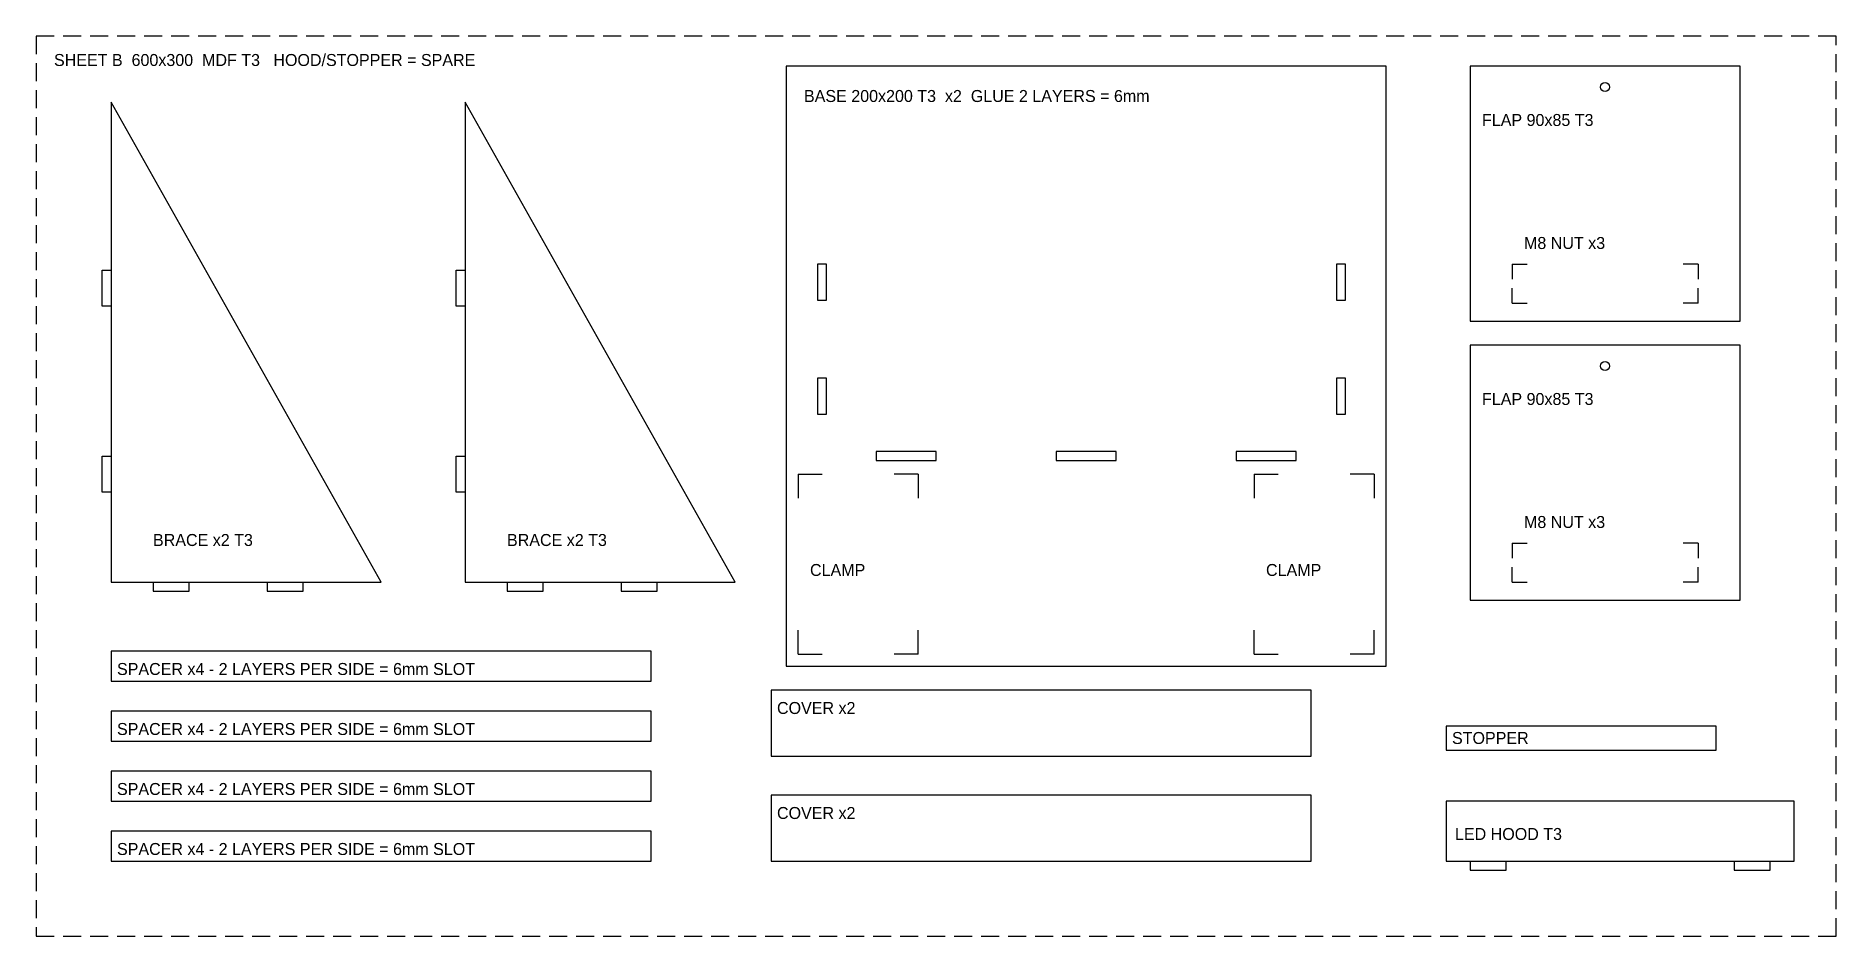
# Model space of a CAD drawing. Header units: millimetres. Extents: x 0 to 600, y 0 to 300.
import ezdxf

# ---------------------------------------------------------------- set-up
doc = ezdxf.new("R2010")
doc.units = ezdxf.units.MM
doc.linetypes.add('DASHED', pattern=[9, 6, -3])
for name, color, linetype in [('CUT', 1, 'CONTINUOUS'), ('ENGRAVE', 5, 'CONTINUOUS'), ('LABEL', 3, 'CONTINUOUS'), ('SHEET', 2, 'DASHED')]:
    doc.layers.add(name, color=color, linetype=linetype)

msp = doc.modelspace()

# ---------------------------------------------------------------- linework, layer by layer
at = {"layer": 'CUT'}
for p, q in [((450, 290), (250, 290)), ((250, 290), (250, 90)), ((450, 90), (450, 290)), ((568, 290), (478, 290)), ((478, 290), (478, 205)), ((568, 205), (568, 290)), ((115, 118), (25, 278)), ((25, 278), (25, 118)), ((233, 118), (143, 278)), ((143, 278), (143, 118)), ((22, 210), (22, 222)), ((22, 222), (25, 222)), ((140, 210), (140, 222)), ((140, 222), (143, 222)), ((263.5, 224), (260.5, 224)), ((260.5, 224), (260.5, 212)), ((263.5, 212), (263.5, 224)), ((436.5, 224), (433.5, 224)), ((433.5, 224), (433.5, 212)), ((436.5, 212), (436.5, 224)), ((25, 210), (22, 210)), ((143, 210), (140, 210)), ((260.5, 212), (263.5, 212)), ((433.5, 212), (436.5, 212)), ((478, 205), (568, 205)), ((568, 197), (478, 197)), ((478, 197), (478, 112)), ((568, 112), (568, 197)), ((263.5, 186), (260.5, 186)), ((260.5, 186), (260.5, 174)), ((263.5, 174), (263.5, 186)), ((436.5, 186), (433.5, 186)), ((433.5, 186), (433.5, 174)), ((436.5, 174), (436.5, 186)), ((260.5, 174), (263.5, 174)), ((433.5, 174), (436.5, 174)), ((22, 148), (22, 160)), ((22, 160), (25, 160)), ((140, 148), (140, 160)), ((140, 160), (143, 160)), ((300, 161.5), (280, 161.5)), ((280, 161.5), (280, 158.5)), ((280, 158.5), (300, 158.5)), ((300, 158.5), (300, 161.5)), ((360, 161.5), (340, 161.5)), ((340, 161.5), (340, 158.5)), ((340, 158.5), (360, 158.5)), ((360, 158.5), (360, 161.5)), ((420, 161.5), (400, 161.5)), ((400, 161.5), (400, 158.5)), ((400, 158.5), (420, 158.5)), ((420, 158.5), (420, 161.5)), ((25, 148), (22, 148)), ((143, 148), (140, 148)), ((25, 118), (115, 118)), ((39, 118), (39, 115)), ((39, 115), (51, 115)), ((51, 115), (51, 118)), ((77, 118), (77, 115)), ((77, 115), (89, 115)), ((89, 115), (89, 118)), ((143, 118), (233, 118)), ((157, 118), (157, 115)), ((157, 115), (169, 115)), ((169, 115), (169, 118)), ((195, 118), (195, 115)), ((195, 115), (207, 115)), ((207, 115), (207, 118)), ((478, 112), (568, 112)), ((205, 95), (25, 95)), ((25, 95), (25, 85)), ((205, 85), (205, 95)), ((250, 90), (450, 90)), ((25, 85), (205, 85)), ((425, 82), (245, 82)), ((245, 82), (245, 60)), ((425, 60), (425, 82)), ((205, 75), (25, 75)), ((25, 75), (25, 65)), ((205, 65), (205, 75)), ((560, 70), (470, 70)), ((470, 70), (470, 62)), ((560, 62), (560, 70)), ((25, 65), (205, 65)), ((245, 60), (425, 60)), ((470, 62), (560, 62)), ((205, 55), (25, 55)), ((25, 55), (25, 45)), ((205, 45), (205, 55)), ((25, 45), (205, 45)), ((425, 47), (245, 47)), ((245, 47), (245, 25)), ((425, 25), (425, 47)), ((586, 45), (470, 45)), ((470, 45), (470, 25)), ((586, 25), (586, 45)), ((205, 35), (25, 35)), ((25, 35), (25, 25)), ((205, 25), (205, 35)), ((25, 25), (205, 25)), ((245, 25), (425, 25)), ((470, 25), (586, 25)), ((478, 25), (478, 22)), ((490, 22), (490, 25)), ((566, 25), (566, 22)), ((578, 22), (578, 25)), ((478, 22), (490, 22)), ((566, 22), (578, 22))]:
    msp.add_line(p, q, dxfattribs=at)
for centre in [(523, 283), (523, 190)]:
    msp.add_circle(centre, 1.5, dxfattribs=at)
at = {"layer": 'ENGRAVE'}
for p, q in [((492, 224), (497, 224)), ((492, 224), (492, 219)), ((554, 224), (549, 224)), ((554, 224), (554, 219)), ((492, 211), (492, 216)), ((554, 211), (554, 216)), ((492, 211), (497, 211)), ((554, 211), (549, 211)), ((254, 154), (262, 154)), ((254, 154), (254, 146)), ((294, 154), (286, 154)), ((294, 154), (294, 146)), ((406, 154), (414, 154)), ((406, 154), (406, 146)), ((446, 154), (438, 154)), ((446, 154), (446, 146)), ((492, 131), (497, 131)), ((492, 131), (492, 126)), ((554, 131), (549, 131)), ((554, 131), (554, 126)), ((492, 118), (492, 123)), ((554, 118), (554, 123)), ((492, 118), (497, 118)), ((554, 118), (549, 118)), ((254, 94), (254, 102)), ((294, 94), (294, 102)), ((406, 94), (406, 102)), ((446, 94), (446, 102)), ((254, 94), (262, 94)), ((294, 94), (286, 94)), ((406, 94), (414, 94)), ((446, 94), (438, 94))]:
    msp.add_line(p, q, dxfattribs=at)
at = {"layer": 'SHEET'}
for p, q in [((600, 300), (0, 300)), ((0, 300), (0, 0)), ((600, 0), (600, 300)), ((0, 0), (600, 0))]:
    msp.add_line(p, q, dxfattribs=at)

# ---------------------------------------------------------------- texts
at = {"layer": 'LABEL'}
for s, p in [('SHEET B  600x300  MDF T3   HOOD/STOPPER = SPARE', (6, 290)), ('BASE 200x200 T3  x2  GLUE 2 LAYERS = 6mm', (256, 278)), ('FLAP 90x85 T3', (482, 270)), ('M8 NUT x3', (496, 229)), ('FLAP 90x85 T3', (482, 177)), ('M8 NUT x3', (496, 136)), ('BRACE x2 T3', (39, 130)), ('BRACE x2 T3', (157, 130)), ('CLAMP', (258, 120)), ('CLAMP', (410, 120)), ('SPACER x4 - 2 LAYERS PER SIDE = 6mm SLOT', (27, 87)), ('COVER x2', (247, 74)), ('SPACER x4 - 2 LAYERS PER SIDE = 6mm SLOT', (27, 67)), ('STOPPER', (472, 64)), ('SPACER x4 - 2 LAYERS PER SIDE = 6mm SLOT', (27, 47)), ('COVER x2', (247, 39)), ('LED HOOD T3', (473, 32)), ('SPACER x4 - 2 LAYERS PER SIDE = 6mm SLOT', (27, 27))]:
    msp.add_text(s, height=4, dxfattribs=at).set_placement(p)

doc.saveas('drawing.dxf')
